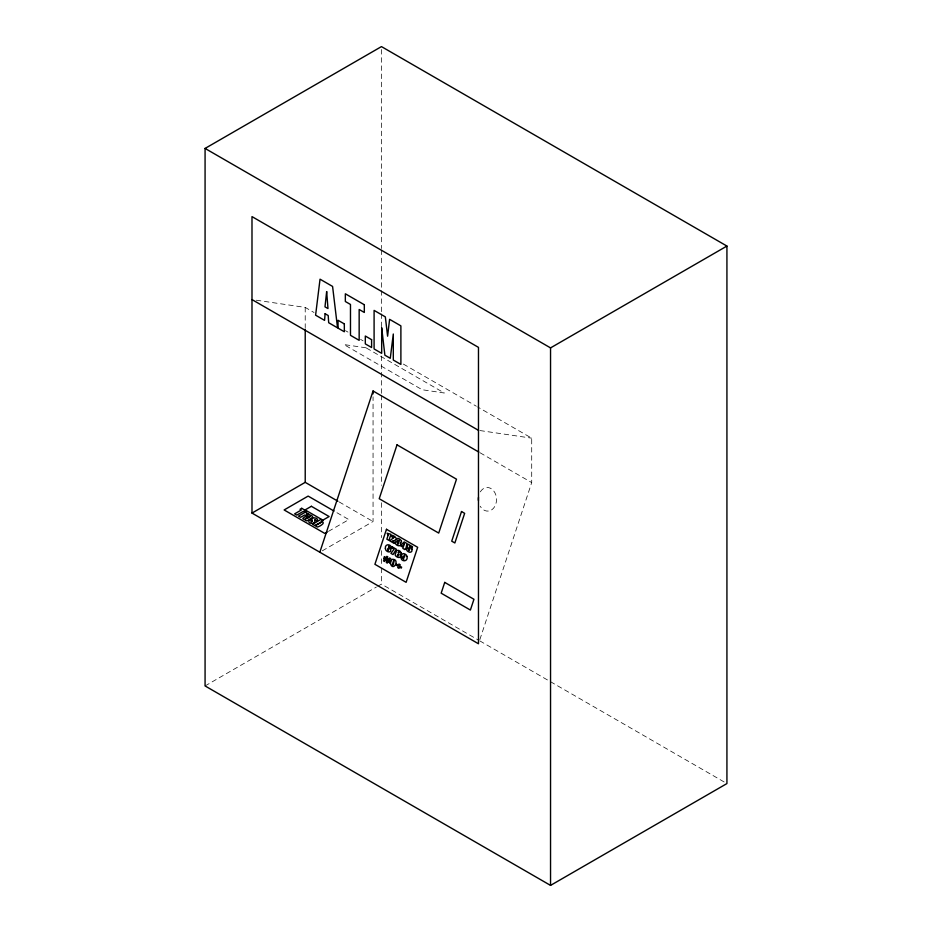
<?xml version="1.0" encoding="UTF-8"?>
<svg xmlns="http://www.w3.org/2000/svg" width="932" height="932" viewBox="0 0 932 932"><rect width="100%" height="100%" fill="white"/><g stroke="black" fill="none" stroke-linecap="round" stroke-linejoin="round"><path stroke-width="0.7" stroke-dasharray="4.66 3.5" d="M479.84 639.632L531.706 482.578L531.706 438.168L477.592 406.935M328.437 531.38L348.848 519.59L335.275 511.761M322.309 550.824L373.056 521.512L373.056 396.787M205.075 685.94L376.423 587.02M377.681 586.286L381.456 584.108L478.547 640.156M256.3 300.209L305.218 307.409L314.026 312.5M479.91 430.549L531.706 438.168M345.481 330.662L347.997 332.118M360.579 339.376L363.096 340.832M403.358 364.074L476.334 406.212M480.085 452.777L531.706 482.578M339.132 501.929L373.056 521.512M479.805 640.89L726.925 783.567M381.456 49.501L381.456 248.529M381.456 249.986L381.456 289.211M381.456 290.656L381.456 312.453M381.456 313.898L381.456 326.981M381.456 356.036L381.456 393.805M381.456 395.25L381.456 485.327M381.456 502.756L381.456 537.624M381.456 550.696L381.456 566.679M381.456 568.124L381.456 584.108M305.218 307.409L305.218 327.656M480.306 491.863A11.813 9.075 88.1 0 1 493.645 490.826A11.813 9.075 88.1 0 1 493.517 508.231A11.813 9.075 88.1 0 1 480.19 506.227M365.996 347.799L343.896 344.549L422.173 389.739L444.284 393.001L365.996 347.799"/><path stroke-width="1.4" d="M319.827 552.245L373.056 390.986L478.815 452.055M205.075 148.433L381.456 46.6L726.925 246.06L726.925 783.567L550.544 885.4L205.075 685.94L205.075 148.433L550.544 347.892L726.925 246.06M251.99 513.078L478.477 643.767L478.477 347.368L251.99 216.608L251.99 513.078L305.218 482.345L337.885 501.206M327.237 532.067L324.837 533.453L284.132 509.955L308.142 496.092L334.04 511.051M251.99 299.58L478.477 430.339M550.544 347.892L550.544 885.4M373.056 390.986L373.056 393.887M305.218 329.101L305.218 482.345M478.442 500.519A11.813 9.075 88.1 0 1 478.466 497.443M381.701 327.901L381.689 353.333L374.093 348.952L374.093 310.391L385.335 316.88L387.596 336.196L389.599 319.338L400.888 325.862L400.888 364.424L393.304 360.043L393.292 334.005L390.275 358.296L384.881 355.185L381.701 327.901M385.382 548.715C385.394 551.779 391.347 553.899 390.927 549.414C388.924 548.575 387.77 544.3 389.343 547.107L391.428 548.319C391.766 543.857 384.438 543.17 385.382 548.715M407.051 556.451C408.309 562.113 400.783 562.054 401.005 557.243L403.09 558.454C404.674 561.262 403.509 556.987 401.506 556.159C401.156 551.884 406.457 553.608 407.051 556.451M401.471 541.329L401.191 542.494L400.131 542.739C403.125 548.004 393.222 545.674 395.809 541.469L397.894 542.669C396.275 546.502 400.387 542.704 397.545 541.935L397.836 541.049C399.863 543.286 399.572 538.055 398.488 540.886L396.403 539.686C396.997 536.692 401.11 539.477 401.471 541.329M401.296 553.049L401.016 554.214L399.933 554.447C403.055 560.132 392.139 556.8 395.972 552.699C395.646 549.682 399.851 549.263 401.296 553.049M390.322 563.231C393.106 572.935 400.865 558.256 391.79 559.386L390.322 563.231M325.105 313.735L324.581 320.363L315.599 315.179L320.037 279.181L332.584 286.427L337.547 327.854L328.681 322.728L328.215 315.529L325.105 313.735M305.475 518.693L308.084 517.866L305.475 518.693M398.325 552.513C398.884 554.994 399.63 549.822 398.325 552.513M412.026 549.391C412.666 554.808 404.861 551.546 406.702 547.911C409.358 547.876 408.298 553.55 409.835 548.901C409.987 547.142 407.668 548.936 406.958 547.189L408.065 544.172L412.538 546.758L412.224 547.736L409.626 546.234C408.496 547.83 412.317 547.294 412.026 549.391M326.654 291.6L324.988 306.838L327.982 308.562L326.654 291.6M310.356 516.34L309.075 517.213L305.009 516.701L302.853 518.402A2.493 1.433 0 0 0 303.983 519.357L305.486 519.427L304.88 519.788L306.908 520.953L312.768 517.202C312.243 514.674 308.212 514.266 306.407 515.815L308.352 516.945L310.356 516.34M311.614 519.112L311.556 519.59C314.364 521.745 308.818 522.852 311.777 520.988C308.597 517.854 307.28 523.388 311.206 523.306A2.039 1.177 0 0 0 313.268 523.143L314.923 521.932C314.2 516.549 315.331 521.699 317.637 520.44C318.138 517.784 312.954 516.899 311.614 519.112M394.096 537.414L389.669 540.805L394.259 543.449L394.609 542.412L392.314 541.096C403.207 539.22 386.966 531.508 392.861 537.869L393.351 536.82L394.096 537.414M403.719 556.555C404.803 559.666 405.338 551.814 403.719 556.555M392.454 564.198C392.908 569.254 395.704 553.422 392.454 564.198M388.772 548.727C387.665 553.829 386.943 546.595 388.772 548.727M398.477 554.703C397.416 559.107 396.881 552.641 398.477 554.703M320.888 522.433L315.331 525.811L317.416 527.023C319.723 526.545 326.794 522.281 321.156 521.699L323.031 520.615L320.946 519.415L312.593 524.238L314.678 525.438L320.888 522.433M388.178 535.038L386.862 539.185L388.947 540.385L390.962 534.304L387.106 533.232L388.178 535.038M397.02 444.844L379.219 498.725L438.716 533.081L456.505 479.188L397.02 444.844M386.477 529.283L374.909 564.303L406.119 582.325L417.676 547.305L386.477 529.283M383.739 558.478L384.368 559.689L383.495 560.889L384.473 561.46L385.359 560.26L387.188 561.32L386.302 562.509L387.293 563.079L388.166 561.88L389.762 562.8L389.995 562.089L388.597 561.285L389.296 560.342L390.368 560.959L389.739 559.748L390.625 558.536L389.646 557.977L388.76 559.177L386.931 558.128L387.828 556.928L386.85 556.357L385.953 557.557L384.345 556.625L384.112 557.348L385.51 558.152L384.811 559.107L383.739 558.478M392.372 546.933L392.011 548.028L394.073 549.228L390.939 553.363L393.013 554.563L396.356 549.239L392.372 546.933M401.075 544.87L400.725 545.907L403.207 547.34L402.857 548.412L404.942 549.624L405.303 548.552L405.898 548.89L406.958 543.531L404.185 541.935L401.075 544.87M396.636 564.314L396.333 565.223L398.185 566.295L397.743 567.646L399.001 568.369L399.444 567.029L401.308 568.101L401.61 567.18L399.746 566.108L400.201 564.757L398.931 564.023L398.488 565.386L396.636 564.314M404.406 543.717L403.556 546.303L402.636 545.779L404.406 543.717M461.515 511.528L451.729 541.166L454.863 542.972L464.649 513.346L461.515 511.528M444.727 582.395L441.162 593.183L470.392 610.052L473.945 599.276L444.727 582.395M386.5 558.722L385.79 559.666L387.619 560.726L388.318 559.771L386.5 558.722M301.7 508.301L300.022 509.268L301.304 510.002L294.629 513.858L296.795 515.116L303.483 511.26L304.764 512.006L306.442 511.039L301.7 508.301M311.381 506.297L305.113 509.909L322.856 520.161L329.124 516.538L311.381 506.297M305.37 512.157L298.52 516.107L300.605 517.318L304.648 515.058L306.395 515.396L308.807 513.998L306.465 513.835L307.455 513.369L305.37 512.157M364.319 304.741L345.341 293.79L345.341 301.502L350.479 304.473L350.479 335.322L359.158 340.331L359.158 309.482L364.319 312.465L364.319 304.741M344.327 323.905L338.036 320.27L338.036 328.134L344.327 331.769L344.327 323.905M371.6 339.656L365.309 336.021L365.309 343.885L371.6 347.508L371.6 339.656"/></g></svg>
